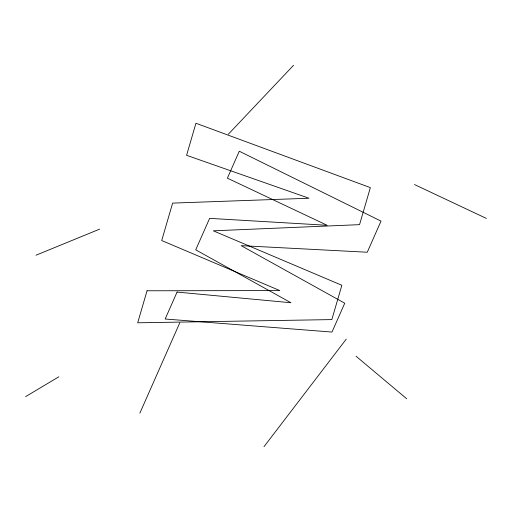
<?xml version="1.0" encoding="UTF-8"?>
<svg xmlns="http://www.w3.org/2000/svg" width="512" height="512" viewBox="0 0 512 512"><rect width="100%" height="100%" fill="white"/><g stroke="black" fill="none" stroke-linecap="round" stroke-linejoin="round"><path stroke-width="0.77" d="M139.878 413.12L179.718 322.944M263.981 446.694L346.234 339.149M228.371 134.202L293.549 65.306M25.6 396.627L58.874 376.781M35.974 255.213L99.584 229.158M414.528 184.563L486.4 218.432M356.051 356.23L406.72 398.784M147.04 290.778L137.696 322.797L331.84 319.597L341.856 285.286L213.312 230.816L359.552 224.653L370.362 187.622L195.942 123.245L186.586 155.302L308.998 198.246L172.634 203.104L161.709 240.538L279.821 290.573L147.04 290.778M177.062 292.083L165.165 319.008L331.994 332.064L344.742 303.213L241.146 245.645L367.264 252.237L381.018 221.101L239.29 151.226L227.386 178.17L327.13 225.286L209.626 218.368L195.725 249.837L290.918 302.733L177.062 292.083"/></g></svg>
